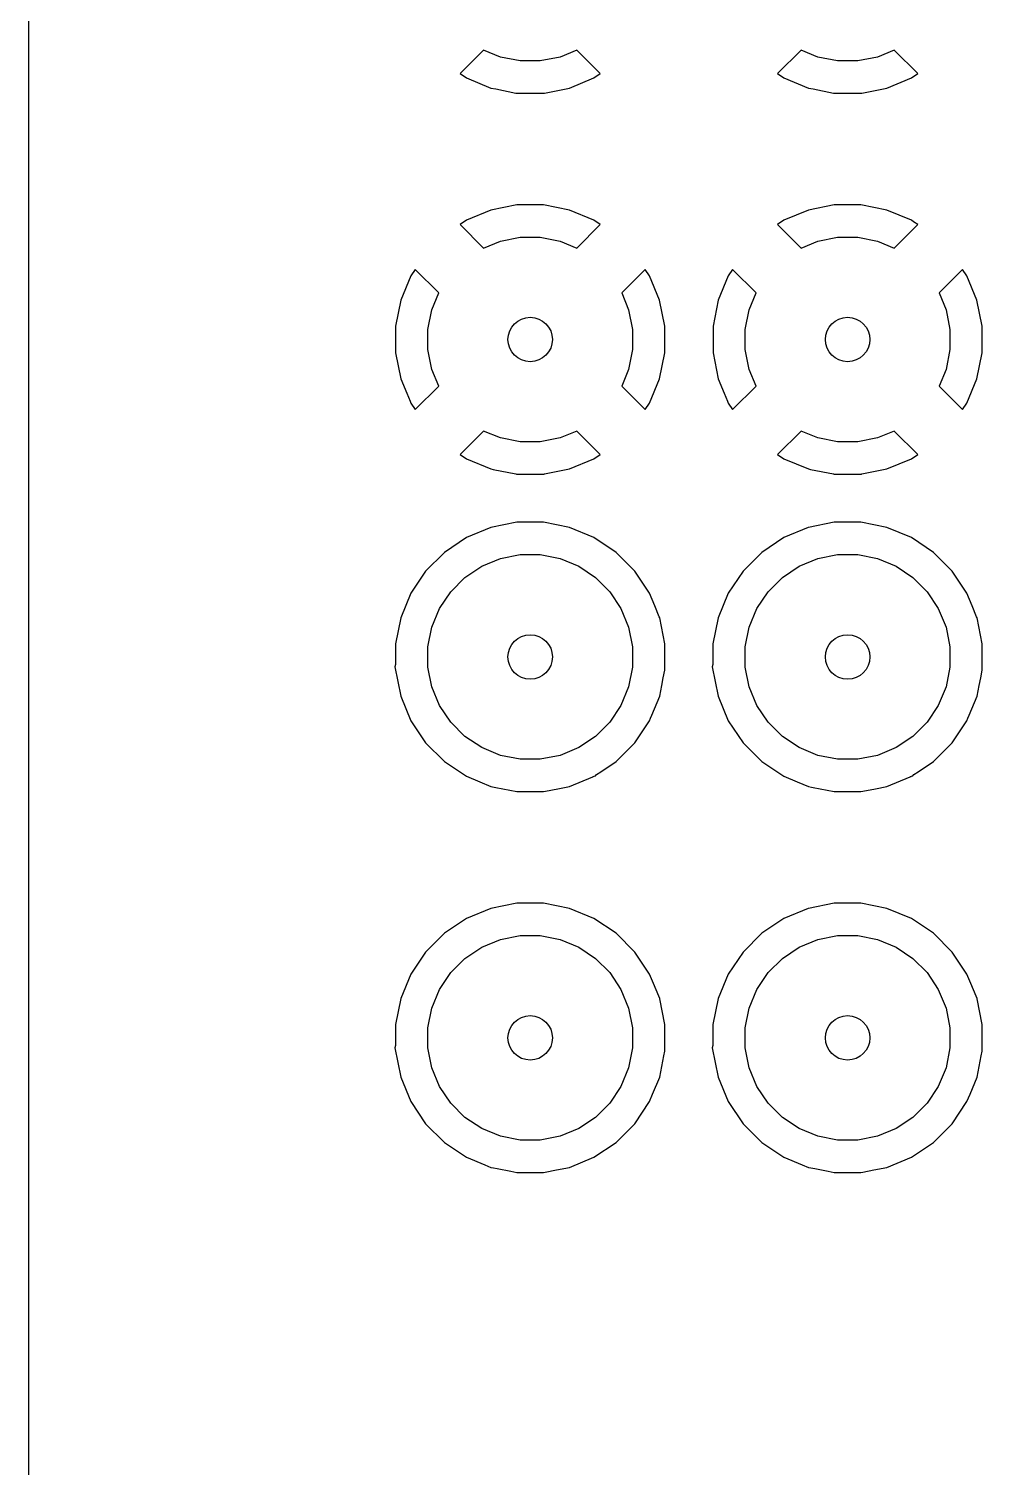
# Model space of a CAD drawing. Header units: inches. Extents: x 0.01 to 5.35, y 0.01 to 3.37.
# Drawn here: x 0.3971 to 0.6928, y 0.8175 to 1.2635 of the extents above; entities that cross this region are included whole.
import ezdxf

# ---------------------------------------------------------------- set-up
doc = ezdxf.new("R2010")
doc.units = ezdxf.units.IN
doc.header["$MEASUREMENT"] = 0
doc.layers.add('BLACK', color=250, linetype='CONTINUOUS')

msp = doc.modelspace()

# ---------------------------------------------------------------- linework, layer by layer
at = {"layer": 'BLACK', "linetype": 'CONTINUOUS'}
for p, q in [((0.39711, 1.2392), (0.39711, 1.28117)), ((0.53815, 1.25691), (0.53086, 1.24961)), ((0.54334, 1.25476), (0.53815, 1.25691)), ((0.54947, 1.25354), (0.54334, 1.25476)), ((0.55572, 1.25354), (0.54947, 1.25354)), ((0.56186, 1.25476), (0.55572, 1.25354)), ((0.56705, 1.25691), (0.56186, 1.25476)), ((0.57434, 1.24961), (0.56705, 1.25691)), ((0.63658, 1.25691), (0.62928, 1.24961)), ((0.64177, 1.25476), (0.63658, 1.25691)), ((0.6479, 1.25354), (0.64177, 1.25476)), ((0.65415, 1.25354), (0.6479, 1.25354)), ((0.66028, 1.25476), (0.65415, 1.25354)), ((0.66547, 1.25691), (0.66028, 1.25476)), ((0.67277, 1.24961), (0.66547, 1.25691)), ((0.53086, 1.24961), (0.53086, 1.24961)), ((0.53086, 1.24961), (0.53086, 1.24961)), ((0.53086, 1.24961), (0.53283, 1.24829)), ((0.57237, 1.24829), (0.57434, 1.24961)), ((0.57434, 1.24961), (0.57434, 1.24961)), ((0.57434, 1.24961), (0.57434, 1.24961)), ((0.62928, 1.24961), (0.62928, 1.24961)), ((0.62928, 1.24961), (0.62928, 1.24961)), ((0.62928, 1.24961), (0.63126, 1.24829)), ((0.67079, 1.24829), (0.67277, 1.24961)), ((0.67277, 1.24961), (0.67277, 1.24961)), ((0.67277, 1.24961), (0.67277, 1.24961)), ((0.53283, 1.24829), (0.54043, 1.24515)), ((0.54043, 1.24515), (0.54043, 1.24515)), ((0.54043, 1.24515), (0.54043, 1.24515)), ((0.54043, 1.24515), (0.54043, 1.24515)), ((0.54043, 1.24515), (0.5419, 1.24485)), ((0.5419, 1.24485), (0.54819, 1.2436)), ((0.55701, 1.2436), (0.56477, 1.24515)), ((0.56477, 1.24515), (0.57237, 1.24829)), ((0.56477, 1.24515), (0.56477, 1.24515)), ((0.63126, 1.24829), (0.63885, 1.24515)), ((0.63885, 1.24515), (0.63885, 1.24515)), ((0.63885, 1.24515), (0.63885, 1.24515)), ((0.63885, 1.24515), (0.63885, 1.24515)), ((0.63885, 1.24515), (0.64032, 1.24485)), ((0.64032, 1.24485), (0.64661, 1.2436)), ((0.65543, 1.2436), (0.6632, 1.24515)), ((0.6632, 1.24515), (0.67079, 1.24829)), ((0.6632, 1.24515), (0.6632, 1.24515)), ((0.54819, 1.2436), (0.54837, 1.24357)), ((0.54837, 1.24357), (0.54846, 1.24355)), ((0.54846, 1.24355), (0.54849, 1.24354)), ((0.54849, 1.24354), (0.55671, 1.24354)), ((0.55671, 1.24354), (0.5569, 1.24357)), ((0.55671, 1.24354), (0.55671, 1.24354)), ((0.5569, 1.24357), (0.55701, 1.2436)), ((0.64661, 1.2436), (0.6468, 1.24357)), ((0.6468, 1.24357), (0.64688, 1.24355)), ((0.64688, 1.24355), (0.64691, 1.24354)), ((0.64691, 1.24354), (0.65513, 1.24354)), ((0.65513, 1.24354), (0.65533, 1.24357)), ((0.65513, 1.24354), (0.65513, 1.24354)), ((0.65533, 1.24357), (0.65543, 1.2436)), ((0.39711, 1.16305), (0.39711, 1.2392)), ((0.54849, 1.2089), (0.54043, 1.20729)), ((0.55671, 1.2089), (0.54849, 1.2089)), ((0.54849, 1.2089), (0.54849, 1.2089)), ((0.56477, 1.20729), (0.55671, 1.2089)), ((0.55671, 1.2089), (0.55671, 1.2089)), ((0.64691, 1.2089), (0.63885, 1.20729)), ((0.65513, 1.2089), (0.64691, 1.2089)), ((0.64691, 1.2089), (0.64691, 1.2089)), ((0.6632, 1.20729), (0.65513, 1.2089)), ((0.65513, 1.2089), (0.65513, 1.2089)), ((0.54043, 1.20729), (0.53283, 1.20415)), ((0.54043, 1.20729), (0.54043, 1.20729)), ((0.57237, 1.20415), (0.56477, 1.20729)), ((0.56477, 1.20729), (0.56477, 1.20729)), ((0.56477, 1.20729), (0.56477, 1.20729)), ((0.56477, 1.20729), (0.56477, 1.20729)), ((0.63885, 1.20729), (0.63126, 1.20415)), ((0.63885, 1.20729), (0.63885, 1.20729)), ((0.67079, 1.20415), (0.6632, 1.20729)), ((0.6632, 1.20729), (0.6632, 1.20729)), ((0.6632, 1.20729), (0.6632, 1.20729)), ((0.6632, 1.20729), (0.6632, 1.20729)), ((0.53283, 1.20415), (0.53086, 1.20283)), ((0.53086, 1.20283), (0.53086, 1.20283)), ((0.53086, 1.20283), (0.53815, 1.19553)), ((0.53283, 1.20415), (0.53283, 1.20415)), ((0.56705, 1.19553), (0.57434, 1.20283)), ((0.57434, 1.20283), (0.57237, 1.20415)), ((0.57434, 1.20283), (0.57434, 1.20283)), ((0.63126, 1.20415), (0.62928, 1.20283)), ((0.62928, 1.20283), (0.62928, 1.20283)), ((0.62928, 1.20283), (0.63658, 1.19553)), ((0.63126, 1.20415), (0.63126, 1.20415)), ((0.66547, 1.19553), (0.67277, 1.20283)), ((0.67145, 1.20371), (0.67079, 1.20415)), ((0.67277, 1.20283), (0.67145, 1.20371)), ((0.67277, 1.20283), (0.67277, 1.20283)), ((0.67277, 1.20283), (0.67277, 1.20283)), ((0.53815, 1.19553), (0.54334, 1.19768)), ((0.54334, 1.19768), (0.54947, 1.1989)), ((0.54947, 1.1989), (0.55572, 1.1989)), ((0.55572, 1.1989), (0.56186, 1.19768)), ((0.56186, 1.19768), (0.56705, 1.19553)), ((0.63658, 1.19553), (0.64177, 1.19768)), ((0.64177, 1.19768), (0.6479, 1.1989)), ((0.6479, 1.1989), (0.65415, 1.1989)), ((0.65415, 1.1989), (0.66028, 1.19768)), ((0.66028, 1.19768), (0.66547, 1.19553)), ((0.51562, 1.18693), (0.51247, 1.17934)), ((0.51694, 1.18891), (0.51562, 1.18693)), ((0.51562, 1.18693), (0.51562, 1.18693)), ((0.52423, 1.18161), (0.51694, 1.18891)), ((0.51694, 1.18891), (0.51694, 1.18891)), ((0.58826, 1.18891), (0.58097, 1.18161)), ((0.58958, 1.18693), (0.58826, 1.18891)), ((0.58826, 1.18891), (0.58826, 1.18891)), ((0.59273, 1.17934), (0.58958, 1.18693)), ((0.58958, 1.18693), (0.58958, 1.18693)), ((0.58958, 1.18693), (0.58958, 1.18693)), ((0.61404, 1.18693), (0.61089, 1.17934)), ((0.61536, 1.18891), (0.61404, 1.18693)), ((0.61404, 1.18693), (0.61404, 1.18693)), ((0.62266, 1.18161), (0.61536, 1.18891)), ((0.61536, 1.18891), (0.61536, 1.18891)), ((0.68669, 1.18891), (0.67939, 1.18161)), ((0.68801, 1.18693), (0.68669, 1.18891)), ((0.69115, 1.17934), (0.68801, 1.18693)), ((0.68801, 1.18693), (0.68801, 1.18693)), ((0.68801, 1.18693), (0.68801, 1.18693)), ((0.51247, 1.17934), (0.51087, 1.17128)), ((0.51247, 1.17934), (0.51247, 1.17934)), ((0.52208, 1.17642), (0.52423, 1.18161)), ((0.58097, 1.18161), (0.58312, 1.17642)), ((0.59433, 1.17128), (0.59273, 1.17934)), ((0.59273, 1.17934), (0.59273, 1.17934)), ((0.61089, 1.17934), (0.60929, 1.17128)), ((0.61089, 1.17934), (0.61089, 1.17934)), ((0.62051, 1.17642), (0.62266, 1.18161)), ((0.67939, 1.18161), (0.68154, 1.17642)), ((0.69276, 1.17128), (0.69115, 1.17934)), ((0.69115, 1.17934), (0.69115, 1.17934)), ((0.52086, 1.17029), (0.52208, 1.17642)), ((0.58312, 1.17642), (0.58433, 1.17029)), ((0.61929, 1.17029), (0.62051, 1.17642)), ((0.68154, 1.17642), (0.68276, 1.17029)), ((0.51087, 1.17128), (0.51087, 1.17128)), ((0.51087, 1.17128), (0.51087, 1.16305)), ((0.52086, 1.16404), (0.52086, 1.17029)), ((0.58433, 1.17029), (0.58433, 1.16404)), ((0.59433, 1.16306), (0.59433, 1.17128)), ((0.59433, 1.17128), (0.59433, 1.17128)), ((0.60929, 1.17128), (0.60929, 1.17128)), ((0.60929, 1.17128), (0.60929, 1.16305)), ((0.61929, 1.16404), (0.61929, 1.17029)), ((0.68276, 1.17029), (0.68276, 1.16404)), ((0.69276, 1.16306), (0.69276, 1.17128)), ((0.69276, 1.17128), (0.69276, 1.17128)), ((0.39711, 1.06567), (0.39711, 1.16305)), ((0.51087, 1.16305), (0.51087, 1.16305)), ((0.51087, 1.16305), (0.51087, 1.16305)), ((0.51087, 1.16305), (0.51247, 1.15499)), ((0.52208, 1.15791), (0.52086, 1.16404)), ((0.58433, 1.16404), (0.58312, 1.15791)), ((0.59273, 1.15499), (0.59433, 1.16305)), ((0.59433, 1.16305), (0.59433, 1.16306)), ((0.59433, 1.16305), (0.59433, 1.16305)), ((0.60929, 1.16305), (0.60929, 1.16305)), ((0.60929, 1.16305), (0.60929, 1.16305)), ((0.60929, 1.16305), (0.61089, 1.15499)), ((0.62051, 1.15791), (0.61929, 1.16404)), ((0.68276, 1.16404), (0.68154, 1.15791)), ((0.69115, 1.15499), (0.69276, 1.16305)), ((0.69276, 1.16305), (0.69276, 1.16306)), ((0.69276, 1.16305), (0.69276, 1.16305)), ((0.52423, 1.15272), (0.52208, 1.15791)), ((0.58312, 1.15791), (0.58097, 1.15272)), ((0.62266, 1.15272), (0.62051, 1.15791)), ((0.68154, 1.15791), (0.67939, 1.15272)), ((0.51247, 1.15499), (0.51247, 1.15499)), ((0.51247, 1.15499), (0.51247, 1.15499)), ((0.51247, 1.15499), (0.51431, 1.15055)), ((0.51694, 1.14542), (0.52423, 1.15272)), ((0.58097, 1.15272), (0.58826, 1.14542)), ((0.58958, 1.1474), (0.59273, 1.15499)), ((0.59273, 1.15499), (0.59273, 1.15499)), ((0.61089, 1.15499), (0.61089, 1.15499)), ((0.61089, 1.15499), (0.61089, 1.15499)), ((0.61089, 1.15499), (0.61273, 1.15055)), ((0.61536, 1.14542), (0.62266, 1.15272)), ((0.67939, 1.15272), (0.68669, 1.14542)), ((0.68801, 1.1474), (0.69115, 1.15499)), ((0.69115, 1.15499), (0.69115, 1.15499)), ((0.51431, 1.15055), (0.51535, 1.14805)), ((0.51535, 1.14805), (0.51562, 1.1474)), ((0.51562, 1.1474), (0.51694, 1.14542)), ((0.58826, 1.14542), (0.58958, 1.1474)), ((0.61273, 1.15055), (0.61377, 1.14805)), ((0.61377, 1.14805), (0.61404, 1.1474)), ((0.61404, 1.1474), (0.61536, 1.14542)), ((0.68669, 1.14542), (0.68801, 1.1474)), ((0.51694, 1.14542), (0.51694, 1.14542)), ((0.58826, 1.14542), (0.58826, 1.14542)), ((0.58826, 1.14542), (0.58826, 1.14542)), ((0.61536, 1.14542), (0.61536, 1.14542)), ((0.68669, 1.14542), (0.68669, 1.14542)), ((0.68669, 1.14542), (0.68669, 1.14542)), ((0.53815, 1.1388), (0.53086, 1.1315)), ((0.54334, 1.13665), (0.53815, 1.1388)), ((0.56705, 1.1388), (0.56186, 1.13665)), ((0.57434, 1.1315), (0.56705, 1.1388)), ((0.63658, 1.1388), (0.62928, 1.1315)), ((0.64177, 1.13665), (0.63658, 1.1388)), ((0.66547, 1.1388), (0.66028, 1.13665)), ((0.67277, 1.1315), (0.66547, 1.1388)), ((0.54947, 1.13543), (0.54334, 1.13665)), ((0.55572, 1.13543), (0.54947, 1.13543)), ((0.56186, 1.13665), (0.55572, 1.13543)), ((0.6479, 1.13543), (0.64177, 1.13665)), ((0.65415, 1.13543), (0.6479, 1.13543)), ((0.66028, 1.13665), (0.65415, 1.13543)), ((0.53086, 1.1315), (0.53086, 1.1315)), ((0.53086, 1.1315), (0.53086, 1.1315)), ((0.53086, 1.1315), (0.53283, 1.13018)), ((0.53283, 1.13018), (0.54043, 1.12704)), ((0.56477, 1.12704), (0.57237, 1.13018)), ((0.57237, 1.13018), (0.57434, 1.1315)), ((0.57434, 1.1315), (0.57434, 1.1315)), ((0.57434, 1.1315), (0.57434, 1.1315)), ((0.62928, 1.1315), (0.62928, 1.1315)), ((0.62928, 1.1315), (0.62928, 1.1315)), ((0.62928, 1.1315), (0.63126, 1.13018)), ((0.63126, 1.13018), (0.63885, 1.12704)), ((0.6632, 1.12704), (0.67079, 1.13018)), ((0.67079, 1.13018), (0.67277, 1.1315)), ((0.67277, 1.1315), (0.67277, 1.1315)), ((0.67277, 1.1315), (0.67277, 1.1315)), ((0.54043, 1.12704), (0.54043, 1.12704)), ((0.54043, 1.12704), (0.54043, 1.12704)), ((0.54043, 1.12704), (0.54043, 1.12704)), ((0.54043, 1.12704), (0.5411, 1.1269)), ((0.5411, 1.1269), (0.54819, 1.12549)), ((0.54819, 1.12549), (0.54837, 1.12546)), ((0.54837, 1.12546), (0.54846, 1.12544)), ((0.54846, 1.12544), (0.54849, 1.12543)), ((0.54849, 1.12543), (0.55671, 1.12543)), ((0.55671, 1.12543), (0.5569, 1.12546)), ((0.55671, 1.12543), (0.55671, 1.12543)), ((0.5569, 1.12546), (0.55701, 1.12549)), ((0.55701, 1.12549), (0.56477, 1.12704)), ((0.56477, 1.12704), (0.56477, 1.12704)), ((0.63885, 1.12704), (0.63885, 1.12704)), ((0.63885, 1.12704), (0.63885, 1.12704)), ((0.63885, 1.12704), (0.63885, 1.12704)), ((0.63885, 1.12704), (0.63953, 1.1269)), ((0.63953, 1.1269), (0.64661, 1.12549)), ((0.64661, 1.12549), (0.6468, 1.12546)), ((0.6468, 1.12546), (0.64688, 1.12544)), ((0.64688, 1.12544), (0.64691, 1.12543)), ((0.64691, 1.12543), (0.65513, 1.12543)), ((0.65513, 1.12543), (0.65533, 1.12546)), ((0.65513, 1.12543), (0.65513, 1.12543)), ((0.65533, 1.12546), (0.65543, 1.12549)), ((0.65543, 1.12549), (0.6632, 1.12704)), ((0.6632, 1.12704), (0.6632, 1.12704)), ((0.54042, 1.10889), (0.53282, 1.10574)), ((0.54849, 1.11049), (0.54042, 1.10889)), ((0.54042, 1.10889), (0.54042, 1.10889)), ((0.55671, 1.11049), (0.54849, 1.11049)), ((0.54849, 1.11049), (0.54849, 1.11049)), ((0.54849, 1.11049), (0.54849, 1.11049)), ((0.56478, 1.10889), (0.55671, 1.11049)), ((0.55671, 1.11049), (0.55671, 1.11049)), ((0.55671, 1.11049), (0.55671, 1.11049)), ((0.57237, 1.10574), (0.56478, 1.10889)), ((0.56478, 1.10889), (0.56478, 1.10889)), ((0.56478, 1.10889), (0.56478, 1.10889)), ((0.56478, 1.10889), (0.56478, 1.10889)), ((0.56478, 1.10889), (0.56478, 1.10889)), ((0.63884, 1.10889), (0.63125, 1.10574)), ((0.63885, 1.10889), (0.63884, 1.10889)), ((0.64691, 1.11049), (0.63885, 1.10889)), ((0.65514, 1.11049), (0.64691, 1.11049)), ((0.64691, 1.11049), (0.64691, 1.11049)), ((0.64691, 1.11049), (0.64691, 1.11049)), ((0.6632, 1.10889), (0.65514, 1.11049)), ((0.65514, 1.11049), (0.65514, 1.11049)), ((0.65514, 1.11049), (0.65514, 1.11049)), ((0.6708, 1.10574), (0.6632, 1.10889)), ((0.6632, 1.10889), (0.6632, 1.10889)), ((0.6632, 1.10889), (0.6632, 1.10889)), ((0.6632, 1.10889), (0.6632, 1.10889)), ((0.6632, 1.10889), (0.6632, 1.10889)), ((0.53282, 1.10574), (0.52598, 1.10117)), ((0.53282, 1.10574), (0.53282, 1.10574)), ((0.53282, 1.10574), (0.53282, 1.10574)), ((0.57238, 1.10574), (0.57237, 1.10574)), ((0.57921, 1.10117), (0.57238, 1.10574)), ((0.57238, 1.10574), (0.57238, 1.10574)), ((0.57238, 1.10574), (0.57238, 1.10574)), ((0.57238, 1.10574), (0.57238, 1.10574)), ((0.63125, 1.10574), (0.62441, 1.10117)), ((0.63125, 1.10574), (0.63125, 1.10574)), ((0.63125, 1.10574), (0.63125, 1.10574)), ((0.67764, 1.10117), (0.6708, 1.10574)), ((0.6708, 1.10574), (0.6708, 1.10574)), ((0.6708, 1.10574), (0.6708, 1.10574)), ((0.6708, 1.10574), (0.6708, 1.10574)), ((0.6708, 1.10574), (0.6708, 1.10574)), ((0.52598, 1.10117), (0.52017, 1.09536)), ((0.52598, 1.10117), (0.52598, 1.10117)), ((0.52598, 1.10117), (0.52598, 1.10117)), ((0.53757, 1.09686), (0.54334, 1.09926)), ((0.54334, 1.09926), (0.54947, 1.10048)), ((0.54947, 1.10048), (0.55572, 1.10048)), ((0.55572, 1.10048), (0.56186, 1.09926)), ((0.56186, 1.09926), (0.56763, 1.09686)), ((0.58503, 1.09536), (0.57921, 1.10117)), ((0.57921, 1.10117), (0.57921, 1.10117)), ((0.57921, 1.10117), (0.57921, 1.10117)), ((0.62441, 1.10117), (0.61859, 1.09536)), ((0.62441, 1.10117), (0.62441, 1.10117)), ((0.62441, 1.10117), (0.62441, 1.10117)), ((0.63599, 1.09686), (0.64177, 1.09926)), ((0.64177, 1.09926), (0.6479, 1.10048)), ((0.6479, 1.10048), (0.65415, 1.10048)), ((0.65415, 1.10048), (0.66028, 1.09926)), ((0.66028, 1.09926), (0.66606, 1.09686)), ((0.68345, 1.09536), (0.67764, 1.10117)), ((0.67764, 1.10117), (0.67764, 1.10117)), ((0.67764, 1.10117), (0.67764, 1.10117)), ((0.52017, 1.09536), (0.5156, 1.08852)), ((0.52017, 1.09536), (0.52017, 1.09536)), ((0.52017, 1.09536), (0.52017, 1.09536)), ((0.52795, 1.08897), (0.53237, 1.09339)), ((0.53237, 1.09339), (0.53757, 1.09686)), ((0.56763, 1.09686), (0.57283, 1.09339)), ((0.57283, 1.09339), (0.57725, 1.08897)), ((0.5896, 1.08852), (0.58503, 1.09536)), ((0.58503, 1.09536), (0.58503, 1.09536)), ((0.58503, 1.09536), (0.58503, 1.09536)), ((0.61859, 1.09536), (0.61402, 1.08852)), ((0.61859, 1.09536), (0.61859, 1.09536)), ((0.61859, 1.09536), (0.61859, 1.09536)), ((0.62637, 1.08897), (0.63079, 1.09339)), ((0.63079, 1.09339), (0.63599, 1.09686)), ((0.66606, 1.09686), (0.67125, 1.09339)), ((0.67125, 1.09339), (0.67567, 1.08897)), ((0.68802, 1.08852), (0.68345, 1.09536)), ((0.68345, 1.09536), (0.68345, 1.09536)), ((0.68345, 1.09536), (0.68345, 1.09536)), ((0.5156, 1.08852), (0.51245, 1.08092)), ((0.5156, 1.08852), (0.5156, 1.08852)), ((0.5156, 1.08852), (0.5156, 1.08852)), ((0.52447, 1.08377), (0.52795, 1.08897)), ((0.57725, 1.08897), (0.58072, 1.08377)), ((0.59124, 1.08455), (0.5896, 1.08852)), ((0.5896, 1.08852), (0.5896, 1.08852)), ((0.61402, 1.08852), (0.61088, 1.08092)), ((0.61402, 1.08852), (0.61402, 1.08852)), ((0.61402, 1.08852), (0.61402, 1.08852)), ((0.6229, 1.08377), (0.62637, 1.08897)), ((0.67567, 1.08897), (0.67915, 1.08377)), ((0.68967, 1.08455), (0.68802, 1.08852)), ((0.68802, 1.08852), (0.68802, 1.08852)), ((0.59262, 1.08123), (0.59124, 1.08455)), ((0.69104, 1.08123), (0.68967, 1.08455)), ((0.51245, 1.08092), (0.51085, 1.07285)), ((0.51245, 1.08092), (0.51245, 1.08092)), ((0.52208, 1.078), (0.52447, 1.08377)), ((0.58072, 1.08377), (0.58312, 1.078)), ((0.59275, 1.08092), (0.59262, 1.08123)), ((0.59275, 1.08091), (0.59275, 1.08092)), ((0.59276, 1.08084), (0.59275, 1.08091)), ((0.59435, 1.07285), (0.59276, 1.08084)), ((0.61088, 1.08092), (0.60927, 1.07285)), ((0.61088, 1.08092), (0.61088, 1.08092)), ((0.62051, 1.078), (0.6229, 1.08377)), ((0.67915, 1.08377), (0.68154, 1.078)), ((0.69117, 1.08092), (0.69104, 1.08123)), ((0.69117, 1.08091), (0.69117, 1.08092)), ((0.69119, 1.08084), (0.69117, 1.08091)), ((0.69278, 1.07285), (0.69119, 1.08084)), ((0.52086, 1.07187), (0.52208, 1.078)), ((0.58312, 1.078), (0.58433, 1.07187)), ((0.61929, 1.07187), (0.62051, 1.078)), ((0.68154, 1.078), (0.68276, 1.07187)), ((0.51085, 1.07285), (0.51085, 1.06637)), ((0.52086, 1.06561), (0.52086, 1.07187)), ((0.58433, 1.07187), (0.58433, 1.06561)), ((0.59435, 1.06567), (0.59435, 1.07285)), ((0.59435, 1.07285), (0.59435, 1.07285)), ((0.60927, 1.07285), (0.60927, 1.06637)), ((0.61929, 1.06561), (0.61929, 1.07187)), ((0.68276, 1.07187), (0.68276, 1.06561)), ((0.69278, 1.06567), (0.69278, 1.07285)), ((0.69278, 1.07285), (0.69278, 1.07285)), ((0.51085, 1.06637), (0.51064, 1.06567)), ((0.60927, 1.06637), (0.60906, 1.06567)), ((0.39711, 0.94756), (0.39711, 1.06567)), ((0.51064, 1.06567), (0.51245, 1.05656)), ((0.52208, 1.05948), (0.52086, 1.06561)), ((0.58433, 1.06561), (0.58312, 1.05948)), ((0.59341, 1.05989), (0.59388, 1.06224)), ((0.59388, 1.06224), (0.59435, 1.06463)), ((0.59435, 1.06463), (0.59435, 1.06567)), ((0.60906, 1.06567), (0.61088, 1.05656)), ((0.62051, 1.05948), (0.61929, 1.06561)), ((0.68276, 1.06561), (0.68154, 1.05948)), ((0.69183, 1.05989), (0.6923, 1.06224)), ((0.6923, 1.06224), (0.69278, 1.06463)), ((0.69278, 1.06463), (0.69278, 1.06567)), ((0.52447, 1.05371), (0.52208, 1.05948)), ((0.58312, 1.05948), (0.58072, 1.05371)), ((0.59275, 1.05656), (0.59341, 1.05989)), ((0.6229, 1.05371), (0.62051, 1.05948)), ((0.68154, 1.05948), (0.67915, 1.05371)), ((0.69117, 1.05656), (0.69183, 1.05989)), ((0.51245, 1.05656), (0.51245, 1.05656)), ((0.51245, 1.05656), (0.5156, 1.04896)), ((0.52795, 1.04851), (0.52447, 1.05371)), ((0.58072, 1.05371), (0.57725, 1.04851)), ((0.59032, 1.0507), (0.59275, 1.05656)), ((0.59275, 1.05656), (0.59275, 1.05656)), ((0.59275, 1.05656), (0.59275, 1.05656)), ((0.61088, 1.05656), (0.61088, 1.05656)), ((0.61088, 1.05656), (0.61402, 1.04896)), ((0.62637, 1.04851), (0.6229, 1.05371)), ((0.67915, 1.05371), (0.67567, 1.04851)), ((0.68874, 1.0507), (0.69117, 1.05656)), ((0.69117, 1.05656), (0.69117, 1.05656)), ((0.69117, 1.05656), (0.69117, 1.05656)), ((0.5156, 1.04896), (0.5156, 1.04896)), ((0.5156, 1.04896), (0.5156, 1.04896)), ((0.5156, 1.04896), (0.52017, 1.04212)), ((0.53237, 1.04409), (0.52795, 1.04851)), ((0.57725, 1.04851), (0.57283, 1.04409)), ((0.58503, 1.04212), (0.5896, 1.04896)), ((0.5896, 1.04896), (0.58991, 1.04973)), ((0.58991, 1.04973), (0.59032, 1.0507)), ((0.61402, 1.04896), (0.61402, 1.04896)), ((0.61402, 1.04896), (0.61402, 1.04896)), ((0.61402, 1.04896), (0.61859, 1.04212)), ((0.63079, 1.04409), (0.62637, 1.04851)), ((0.67567, 1.04851), (0.67125, 1.04409)), ((0.68345, 1.04212), (0.68802, 1.04896)), ((0.68802, 1.04896), (0.68834, 1.04973)), ((0.68834, 1.04973), (0.68874, 1.0507)), ((0.53757, 1.04062), (0.53237, 1.04409)), ((0.57283, 1.04409), (0.56763, 1.04062)), ((0.63599, 1.04062), (0.63079, 1.04409)), ((0.67125, 1.04409), (0.66606, 1.04062)), ((0.52017, 1.04212), (0.52017, 1.04212)), ((0.52017, 1.04212), (0.52017, 1.04212)), ((0.52017, 1.04212), (0.52598, 1.03631)), ((0.54334, 1.03822), (0.53757, 1.04062)), ((0.56763, 1.04062), (0.56186, 1.03822)), ((0.57921, 1.03631), (0.58503, 1.04212)), ((0.61859, 1.04212), (0.61859, 1.04212)), ((0.61859, 1.04212), (0.61859, 1.04212)), ((0.61859, 1.04212), (0.62441, 1.03631)), ((0.64177, 1.03822), (0.63599, 1.04062)), ((0.66606, 1.04062), (0.66028, 1.03822)), ((0.67764, 1.03631), (0.68345, 1.04212)), ((0.52598, 1.03631), (0.52598, 1.03631)), ((0.52598, 1.03631), (0.52598, 1.03631)), ((0.52598, 1.03631), (0.53282, 1.03174)), ((0.54947, 1.037), (0.54334, 1.03822)), ((0.55572, 1.037), (0.54947, 1.037)), ((0.56186, 1.03822), (0.55572, 1.037)), ((0.57449, 1.03315), (0.57921, 1.03631)), ((0.62441, 1.03631), (0.62441, 1.03631)), ((0.62441, 1.03631), (0.62441, 1.03631)), ((0.62441, 1.03631), (0.63125, 1.03174)), ((0.6479, 1.037), (0.64177, 1.03822)), ((0.65415, 1.037), (0.6479, 1.037)), ((0.66028, 1.03822), (0.65415, 1.037)), ((0.67291, 1.03315), (0.67764, 1.03631)), ((0.53282, 1.03174), (0.53282, 1.03174)), ((0.53282, 1.03174), (0.53696, 1.03003)), ((0.56478, 1.02859), (0.57198, 1.03158)), ((0.57198, 1.03158), (0.57212, 1.03163)), ((0.57212, 1.03163), (0.57223, 1.03167)), ((0.57223, 1.03167), (0.57228, 1.0317)), ((0.57228, 1.0317), (0.57247, 1.03178)), ((0.57247, 1.03178), (0.57283, 1.03193)), ((0.57283, 1.03193), (0.57318, 1.03228)), ((0.57318, 1.03228), (0.57449, 1.03315)), ((0.63125, 1.03174), (0.63125, 1.03174)), ((0.63125, 1.03174), (0.63539, 1.03003)), ((0.6632, 1.02859), (0.67041, 1.03158)), ((0.67041, 1.03158), (0.67054, 1.03163)), ((0.67054, 1.03163), (0.67065, 1.03167)), ((0.67065, 1.03167), (0.67071, 1.0317)), ((0.67071, 1.0317), (0.67089, 1.03178)), ((0.67089, 1.03178), (0.67126, 1.03193)), ((0.67126, 1.03193), (0.67161, 1.03228)), ((0.67161, 1.03228), (0.67291, 1.03315)), ((0.53696, 1.03003), (0.54042, 1.02859)), ((0.54042, 1.02859), (0.54143, 1.02839)), ((0.54143, 1.02839), (0.54194, 1.02829)), ((0.54194, 1.02829), (0.54194, 1.02829)), ((0.54194, 1.02829), (0.54849, 1.02699)), ((0.54849, 1.02699), (0.55671, 1.02699)), ((0.55671, 1.02699), (0.55736, 1.02712)), ((0.55671, 1.02699), (0.55671, 1.02699)), ((0.55736, 1.02712), (0.56122, 1.02789)), ((0.56122, 1.02789), (0.56478, 1.02859)), ((0.63539, 1.03003), (0.63885, 1.02859)), ((0.63885, 1.02859), (0.63986, 1.02839)), ((0.63986, 1.02839), (0.64037, 1.02829)), ((0.64037, 1.02829), (0.64037, 1.02829)), ((0.64037, 1.02829), (0.64691, 1.02699)), ((0.64691, 1.02699), (0.65514, 1.02699)), ((0.65514, 1.02699), (0.65578, 1.02712)), ((0.65514, 1.02699), (0.65514, 1.02699)), ((0.65578, 1.02712), (0.65965, 1.02789)), ((0.65965, 1.02789), (0.6632, 1.02859)), ((0.54042, 0.99078), (0.53282, 0.98763)), ((0.54849, 0.99238), (0.54042, 0.99078)), ((0.54042, 0.99078), (0.54042, 0.99078)), ((0.55671, 0.99238), (0.54849, 0.99238)), ((0.54849, 0.99238), (0.54849, 0.99238)), ((0.54849, 0.99238), (0.54849, 0.99238)), ((0.56478, 0.99078), (0.55671, 0.99238)), ((0.55671, 0.99238), (0.55671, 0.99238)), ((0.55671, 0.99238), (0.55671, 0.99238)), ((0.57237, 0.98763), (0.56478, 0.99078)), ((0.56478, 0.99078), (0.56478, 0.99078)), ((0.56478, 0.99078), (0.56478, 0.99078)), ((0.56478, 0.99078), (0.56478, 0.99078)), ((0.56478, 0.99078), (0.56478, 0.99078)), ((0.63884, 0.99078), (0.63125, 0.98763)), ((0.63885, 0.99078), (0.63884, 0.99078)), ((0.64691, 0.99238), (0.63885, 0.99078)), ((0.65514, 0.99238), (0.64691, 0.99238)), ((0.64691, 0.99238), (0.64691, 0.99238)), ((0.64691, 0.99238), (0.64691, 0.99238)), ((0.6632, 0.99078), (0.65514, 0.99238)), ((0.65514, 0.99238), (0.65514, 0.99238)), ((0.65514, 0.99238), (0.65514, 0.99238)), ((0.6708, 0.98763), (0.6632, 0.99078)), ((0.6632, 0.99078), (0.6632, 0.99078)), ((0.6632, 0.99078), (0.6632, 0.99078)), ((0.6632, 0.99078), (0.6632, 0.99078)), ((0.6632, 0.99078), (0.6632, 0.99078)), ((0.53282, 0.98763), (0.52598, 0.98306)), ((0.53282, 0.98763), (0.53282, 0.98763)), ((0.53282, 0.98763), (0.53282, 0.98763)), ((0.57238, 0.98763), (0.57237, 0.98763)), ((0.57921, 0.98306), (0.57238, 0.98763)), ((0.57238, 0.98763), (0.57238, 0.98763)), ((0.57238, 0.98763), (0.57238, 0.98763)), ((0.57238, 0.98763), (0.57238, 0.98763)), ((0.63125, 0.98763), (0.62441, 0.98306)), ((0.63125, 0.98763), (0.63125, 0.98763)), ((0.63125, 0.98763), (0.63125, 0.98763)), ((0.67764, 0.98306), (0.6708, 0.98763)), ((0.6708, 0.98763), (0.6708, 0.98763)), ((0.6708, 0.98763), (0.6708, 0.98763)), ((0.6708, 0.98763), (0.6708, 0.98763)), ((0.6708, 0.98763), (0.6708, 0.98763)), ((0.52598, 0.98306), (0.52017, 0.97725)), ((0.52598, 0.98306), (0.52598, 0.98306)), ((0.52598, 0.98306), (0.52598, 0.98306)), ((0.54334, 0.98115), (0.54947, 0.98237)), ((0.54947, 0.98237), (0.55572, 0.98237)), ((0.55572, 0.98237), (0.56186, 0.98115)), ((0.58503, 0.97725), (0.57921, 0.98306)), ((0.57921, 0.98306), (0.57921, 0.98306)), ((0.57921, 0.98306), (0.57921, 0.98306)), ((0.62441, 0.98306), (0.61859, 0.97725)), ((0.62441, 0.98306), (0.62441, 0.98306)), ((0.62441, 0.98306), (0.62441, 0.98306)), ((0.64177, 0.98115), (0.6479, 0.98237)), ((0.6479, 0.98237), (0.65415, 0.98237)), ((0.65415, 0.98237), (0.66028, 0.98115)), ((0.68345, 0.97725), (0.67764, 0.98306)), ((0.67764, 0.98306), (0.67764, 0.98306)), ((0.67764, 0.98306), (0.67764, 0.98306)), ((0.52017, 0.97725), (0.5156, 0.97041)), ((0.52017, 0.97725), (0.52017, 0.97725)), ((0.52017, 0.97725), (0.52017, 0.97725)), ((0.53237, 0.97528), (0.53757, 0.97875)), ((0.53757, 0.97875), (0.54334, 0.98115)), ((0.56186, 0.98115), (0.56763, 0.97875)), ((0.56763, 0.97875), (0.57283, 0.97528)), ((0.5896, 0.97041), (0.58503, 0.97725)), ((0.58503, 0.97725), (0.58503, 0.97725)), ((0.58503, 0.97725), (0.58503, 0.97725)), ((0.61859, 0.97725), (0.61402, 0.97041)), ((0.61859, 0.97725), (0.61859, 0.97725)), ((0.61859, 0.97725), (0.61859, 0.97725)), ((0.63079, 0.97528), (0.63599, 0.97875)), ((0.63599, 0.97875), (0.64177, 0.98115)), ((0.66028, 0.98115), (0.66606, 0.97875)), ((0.66606, 0.97875), (0.67125, 0.97528)), ((0.68802, 0.97041), (0.68345, 0.97725)), ((0.68345, 0.97725), (0.68345, 0.97725)), ((0.68345, 0.97725), (0.68345, 0.97725)), ((0.52795, 0.97086), (0.53237, 0.97528)), ((0.57283, 0.97528), (0.57725, 0.97086)), ((0.62637, 0.97086), (0.63079, 0.97528)), ((0.67125, 0.97528), (0.67567, 0.97086)), ((0.5156, 0.97041), (0.51245, 0.96281)), ((0.5156, 0.97041), (0.5156, 0.97041)), ((0.5156, 0.97041), (0.5156, 0.97041)), ((0.52447, 0.96566), (0.52795, 0.97086)), ((0.57725, 0.97086), (0.58072, 0.96566)), ((0.5911, 0.96678), (0.5896, 0.97041)), ((0.5896, 0.97041), (0.5896, 0.97041)), ((0.5896, 0.97041), (0.5896, 0.97041)), ((0.5896, 0.97041), (0.5896, 0.97041)), ((0.61402, 0.97041), (0.61088, 0.96281)), ((0.61402, 0.97041), (0.61402, 0.97041)), ((0.61402, 0.97041), (0.61402, 0.97041)), ((0.6229, 0.96566), (0.62637, 0.97086)), ((0.67567, 0.97086), (0.67915, 0.96566)), ((0.68953, 0.96678), (0.68802, 0.97041)), ((0.68802, 0.97041), (0.68802, 0.97041)), ((0.68802, 0.97041), (0.68802, 0.97041)), ((0.68802, 0.97041), (0.68802, 0.97041)), ((0.52208, 0.95989), (0.52447, 0.96566)), ((0.58072, 0.96566), (0.58312, 0.95989)), ((0.59131, 0.96627), (0.5911, 0.96678)), ((0.59275, 0.96281), (0.59131, 0.96627)), ((0.62051, 0.95989), (0.6229, 0.96566)), ((0.67915, 0.96566), (0.68154, 0.95989)), ((0.68974, 0.96627), (0.68953, 0.96678)), ((0.69117, 0.96281), (0.68974, 0.96627)), ((0.51245, 0.96281), (0.51085, 0.95474)), ((0.51245, 0.96281), (0.51245, 0.96281)), ((0.52086, 0.95376), (0.52208, 0.95989)), ((0.58312, 0.95989), (0.58433, 0.95376)), ((0.59275, 0.9628), (0.59275, 0.96281)), ((0.59275, 0.96281), (0.59275, 0.96281)), ((0.59276, 0.96273), (0.59275, 0.9628)), ((0.59435, 0.95474), (0.59276, 0.96273)), ((0.61088, 0.96281), (0.60927, 0.95474)), ((0.61088, 0.96281), (0.61088, 0.96281)), ((0.61929, 0.95376), (0.62051, 0.95989)), ((0.68154, 0.95989), (0.68276, 0.95376)), ((0.69117, 0.9628), (0.69117, 0.96281)), ((0.69117, 0.96281), (0.69117, 0.96281)), ((0.69119, 0.96273), (0.69117, 0.9628)), ((0.69278, 0.95474), (0.69119, 0.96273)), ((0.51085, 0.95474), (0.51085, 0.94826)), ((0.59435, 0.94756), (0.59435, 0.95474)), ((0.59435, 0.95474), (0.59435, 0.95474)), ((0.60927, 0.95474), (0.60927, 0.94826)), ((0.69278, 0.94756), (0.69278, 0.95474)), ((0.69278, 0.95474), (0.69278, 0.95474)), ((0.52086, 0.9475), (0.52086, 0.95376)), ((0.58433, 0.95376), (0.58433, 0.9475)), ((0.61929, 0.9475), (0.61929, 0.95376)), ((0.68276, 0.95376), (0.68276, 0.9475)), ((0.39711, 0.90414), (0.39711, 0.94756)), ((0.51085, 0.94826), (0.51064, 0.94756)), ((0.51064, 0.94756), (0.51245, 0.93845)), ((0.52208, 0.94137), (0.52086, 0.9475)), ((0.58433, 0.9475), (0.58312, 0.94137)), ((0.59406, 0.94504), (0.59435, 0.94652)), ((0.59435, 0.94652), (0.59435, 0.94756)), ((0.60927, 0.94826), (0.60906, 0.94756)), ((0.60906, 0.94756), (0.61088, 0.93845)), ((0.62051, 0.94137), (0.61929, 0.9475)), ((0.68276, 0.9475), (0.68154, 0.94137)), ((0.69248, 0.94504), (0.69278, 0.94652)), ((0.69278, 0.94652), (0.69278, 0.94756)), ((0.52447, 0.9356), (0.52208, 0.94137)), ((0.58312, 0.94137), (0.58072, 0.9356)), ((0.59275, 0.93845), (0.59406, 0.94504)), ((0.6229, 0.9356), (0.62051, 0.94137)), ((0.68154, 0.94137), (0.67915, 0.9356)), ((0.69117, 0.93845), (0.69248, 0.94504)), ((0.51245, 0.93845), (0.51245, 0.93845)), ((0.51245, 0.93845), (0.5156, 0.93085)), ((0.59057, 0.93319), (0.59275, 0.93845)), ((0.61088, 0.93845), (0.61088, 0.93845)), ((0.61088, 0.93845), (0.61402, 0.93085)), ((0.68899, 0.93319), (0.69117, 0.93845)), ((0.52795, 0.9304), (0.52447, 0.9356)), ((0.58072, 0.9356), (0.57725, 0.9304)), ((0.5896, 0.93087), (0.59057, 0.93319)), ((0.62637, 0.9304), (0.6229, 0.9356)), ((0.67915, 0.9356), (0.67567, 0.9304)), ((0.68803, 0.93087), (0.68899, 0.93319)), ((0.5156, 0.93085), (0.5156, 0.93085)), ((0.5156, 0.93085), (0.5156, 0.93085)), ((0.5156, 0.93085), (0.52017, 0.92401)), ((0.53237, 0.92598), (0.52795, 0.9304)), ((0.57725, 0.9304), (0.57283, 0.92598)), ((0.58503, 0.92401), (0.5896, 0.93085)), ((0.5896, 0.93085), (0.5896, 0.93087)), ((0.61402, 0.93085), (0.61402, 0.93085)), ((0.61402, 0.93085), (0.61402, 0.93085)), ((0.61402, 0.93085), (0.61859, 0.92401)), ((0.63079, 0.92598), (0.62637, 0.9304)), ((0.67567, 0.9304), (0.67125, 0.92598)), ((0.68345, 0.92401), (0.68802, 0.93085)), ((0.68802, 0.93085), (0.68803, 0.93087)), ((0.52017, 0.92401), (0.52017, 0.92401)), ((0.52017, 0.92401), (0.52017, 0.92401)), ((0.52017, 0.92401), (0.52598, 0.9182)), ((0.53757, 0.92251), (0.53237, 0.92598)), ((0.57283, 0.92598), (0.56763, 0.92251)), ((0.57921, 0.9182), (0.58503, 0.92401)), ((0.61859, 0.92401), (0.61859, 0.92401)), ((0.61859, 0.92401), (0.61859, 0.92401)), ((0.61859, 0.92401), (0.62441, 0.9182)), ((0.63599, 0.92251), (0.63079, 0.92598)), ((0.67125, 0.92598), (0.66606, 0.92251)), ((0.67764, 0.9182), (0.68345, 0.92401)), ((0.54334, 0.92011), (0.53757, 0.92251)), ((0.54947, 0.91889), (0.54334, 0.92011)), ((0.55572, 0.91889), (0.54947, 0.91889)), ((0.56186, 0.92011), (0.55572, 0.91889)), ((0.56763, 0.92251), (0.56186, 0.92011)), ((0.64177, 0.92011), (0.63599, 0.92251)), ((0.6479, 0.91889), (0.64177, 0.92011)), ((0.65415, 0.91889), (0.6479, 0.91889)), ((0.66028, 0.92011), (0.65415, 0.91889)), ((0.66606, 0.92251), (0.66028, 0.92011)), ((0.52598, 0.9182), (0.52598, 0.9182)), ((0.52598, 0.9182), (0.52598, 0.9182)), ((0.52598, 0.9182), (0.53282, 0.91363)), ((0.57238, 0.91363), (0.57921, 0.9182)), ((0.62441, 0.9182), (0.62441, 0.9182)), ((0.62441, 0.9182), (0.62441, 0.9182)), ((0.62441, 0.9182), (0.63125, 0.91363)), ((0.6708, 0.91363), (0.67764, 0.9182)), ((0.53282, 0.91363), (0.53282, 0.91363)), ((0.53282, 0.91363), (0.53852, 0.91127)), ((0.53852, 0.91127), (0.54042, 0.91048)), ((0.54042, 0.91048), (0.54124, 0.91032)), ((0.54124, 0.91032), (0.54239, 0.91009)), ((0.54239, 0.91009), (0.54239, 0.91009)), ((0.54239, 0.91009), (0.5424, 0.91009)), ((0.5424, 0.91009), (0.5466, 0.90925)), ((0.56077, 0.90969), (0.56478, 0.91048)), ((0.56478, 0.91048), (0.57238, 0.91363)), ((0.63125, 0.91363), (0.63125, 0.91363)), ((0.63125, 0.91363), (0.63695, 0.91127)), ((0.63695, 0.91127), (0.63885, 0.91048)), ((0.63885, 0.91048), (0.63967, 0.91032)), ((0.63967, 0.91032), (0.64082, 0.91009)), ((0.64082, 0.91009), (0.64082, 0.91009)), ((0.64082, 0.91009), (0.64082, 0.91009)), ((0.64082, 0.91009), (0.64503, 0.90925)), ((0.6592, 0.90969), (0.6632, 0.91048)), ((0.6632, 0.91048), (0.6708, 0.91363)), ((0.5466, 0.90925), (0.54849, 0.90888)), ((0.54849, 0.90888), (0.55671, 0.90888)), ((0.55671, 0.90888), (0.55729, 0.90899)), ((0.55671, 0.90888), (0.55671, 0.90888)), ((0.55729, 0.90899), (0.56077, 0.90969)), ((0.64503, 0.90925), (0.64691, 0.90888)), ((0.64691, 0.90888), (0.65514, 0.90888)), ((0.65514, 0.90888), (0.65572, 0.90899)), ((0.65514, 0.90888), (0.65514, 0.90888)), ((0.65572, 0.90899), (0.6592, 0.90969)), ((0.39711, 0.8367), (0.39711, 0.90414)), ((0.39711, 0.73874), (0.39711, 0.8367))]:
    msp.add_line(p, q, dxfattribs=at)
at = {"layer": 'BLACK'}
for centre in [(0.5526, 1.16717), (0.65102, 1.16717), (0.5526, 1.06874), (0.65102, 1.06874), (0.5526, 0.95063), (0.65102, 0.95063)]:
    msp.add_circle(centre, 0.00689, dxfattribs=at)
at = {"layer": 'WHITE'}
for centre in [(0.5526, 1.16717), (0.65102, 1.16717), (0.5526, 1.06874), (0.65102, 1.06874), (0.5526, 0.95063), (0.65102, 0.95063)]:
    msp.add_circle(centre, 0.00689, dxfattribs=at)

doc.saveas('drawing.dxf')
